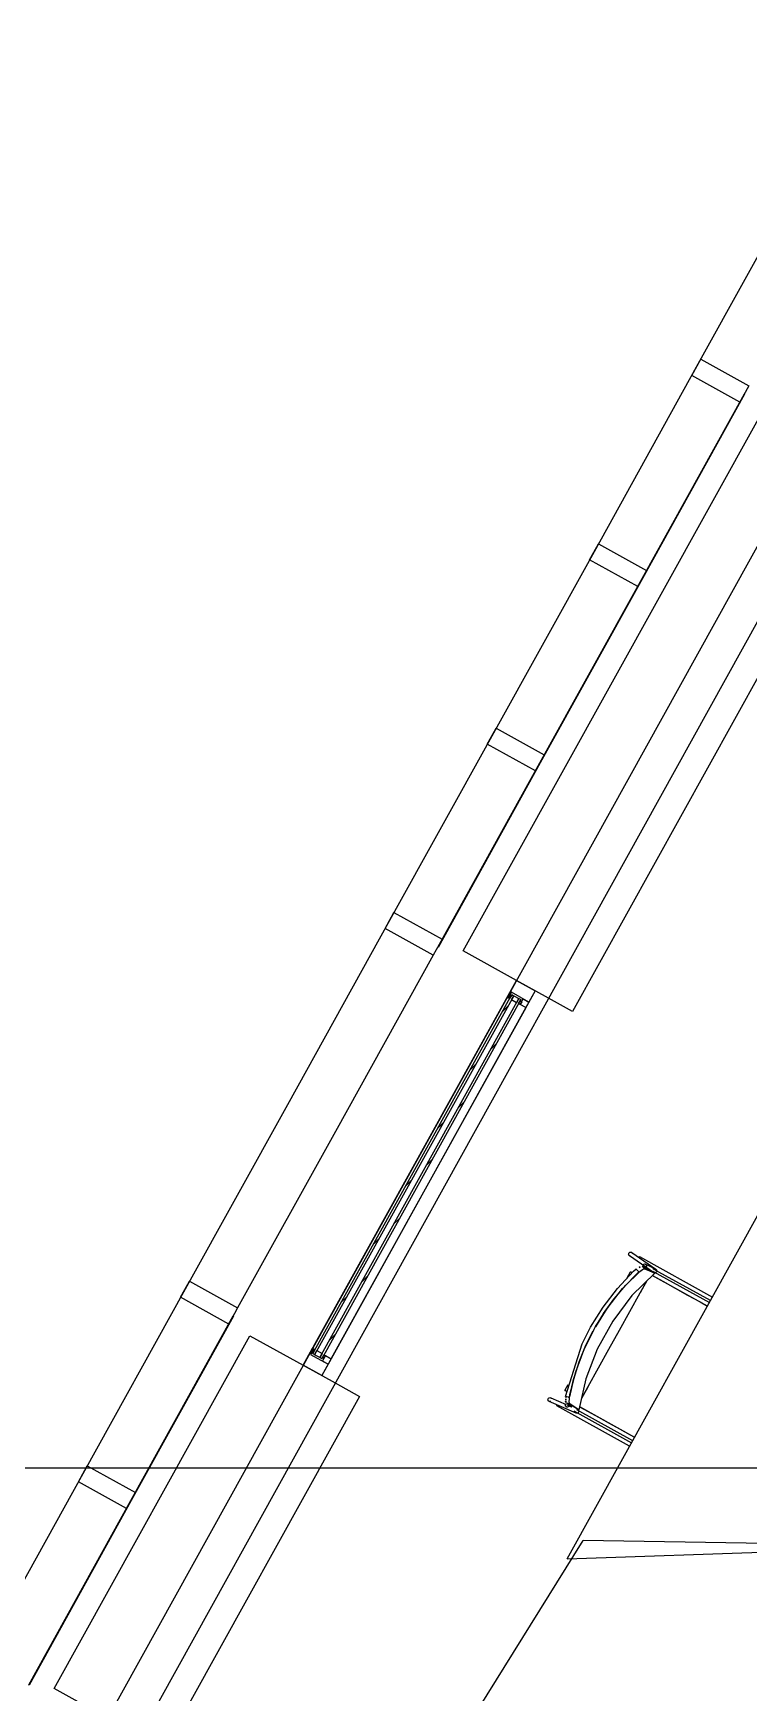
# Model space of a CAD drawing. Header units: metres. Extents: x 3.2 to 22.3, y 0.7 to 22.8.
# Drawn here: x 7.109 to 7.877, y 14.009 to 15.791 of the extents above; entities that cross this region are included whole.
import ezdxf

# ---------------------------------------------------------------- set-up
doc = ezdxf.new("R2010")
doc.units = ezdxf.units.M
for name, color, linetype in [('ARREDI', 9, 'Continuous'), ('INFISSI_VETRATE', 4, 'Continuous'), ('PARETI_STRUTTURE', 7, 'Continuous'), ('WAYFINDING_RIQUADRI', 7, 'Continuous')]:
    doc.layers.add(name, color=color, linetype=linetype)

msp = doc.modelspace()

# ---------------------------------------------------------------- linework, layer by layer
at = {"layer": 'ARREDI'}
for points in [[(7.8722, 15.4034), (7.8725, 15.4032), (7.7628, 15.2052), (7.7624, 15.2054)], [(7.7624, 15.2054), (7.7628, 15.2052), (7.653, 15.0072), (7.6527, 15.0074)], [(7.6527, 15.0074), (7.653, 15.0072), (7.5433, 14.8092), (7.5429, 14.8094)], [(7.6408, 14.7505), (7.622, 14.7609), (7.6186, 14.7547), (7.6174, 14.7554), (7.6276, 14.7737), (7.6475, 14.7626)], [(7.6206, 14.7584), (7.622, 14.7576), (7.6201, 14.7542), (7.6187, 14.755)], [(7.6221, 14.7528), (7.6245, 14.7573), (7.63, 14.7542), (7.6276, 14.7497)], [(7.6298, 14.7488), (7.6313, 14.7517), (7.6331, 14.7507), (7.6315, 14.7479)], [(7.6408, 14.7505), (7.6375, 14.7445), (7.6315, 14.7479), (7.6348, 14.7538)], [(7.3234, 14.4134), (7.3237, 14.4132), (7.2139, 14.2151), (7.2136, 14.2153)], [(7.4252, 14.3615), (7.4185, 14.3494), (7.3985, 14.3604), (7.4086, 14.3788), (7.4098, 14.3781), (7.4064, 14.3719)], [(7.4078, 14.3744), (7.4097, 14.3779), (7.4111, 14.3771), (7.4092, 14.3737)], [(7.4133, 14.3762), (7.4188, 14.3732), (7.4163, 14.3687), (7.4108, 14.3717)], [(7.4252, 14.3615), (7.4191, 14.3649), (7.4225, 14.3708), (7.4285, 14.3675)], [(7.4207, 14.3718), (7.4225, 14.3708), (7.4209, 14.368), (7.4192, 14.3689)], [(7.2136, 14.2153), (7.2139, 14.2151), (7.1042, 14.0171), (7.1038, 14.0173)]]:
    msp.add_lwpolyline(points, close=True, dxfattribs=at)
for points in [[(7.682, 14.1526), (7.892, 14.5314), (8.0069, 14.3326)], [(7.7479, 14.4794), (7.748, 14.4802), (7.7482, 14.4809), (7.7487, 14.4814), (7.7494, 14.4818), (7.7501, 14.4819), (7.7509, 14.4818), (7.7513, 14.4815), (7.7513, 14.4815), (7.7515, 14.4814), (7.752, 14.4808), (7.7522, 14.4801)], [(7.75, 14.4776), (7.7493, 14.4777), (7.7489, 14.478), (7.7488, 14.478), (7.7486, 14.4781), (7.7482, 14.4787), (7.748, 14.4794)], [(7.759, 14.4757), (7.7593, 14.4763)], [(7.7597, 14.477), (7.7597, 14.4771), (7.7597, 14.477), (7.7595, 14.4767), (7.7593, 14.4763)], [(7.7651, 14.4641), (7.7705, 14.4617), (7.7759, 14.4593), (7.7515, 14.4352), (7.7308, 14.4079), (7.7142, 14.3779), (7.702, 14.3459), (7.6945, 14.3125), (7.6896, 14.3158), (7.6847, 14.3191), (7.6843, 14.3199), (7.6842, 14.3216), (7.6843, 14.3239), (7.6846, 14.3263)], [(7.7324, 14.4318), (7.7451, 14.4466), (7.7589, 14.4603)], [(7.7324, 14.4318), (7.745, 14.4465), (7.7588, 14.4602)], [(7.7519, 14.4599), (7.7513, 14.4602), (7.7507, 14.4605), (7.7503, 14.4608), (7.7501, 14.4609)], [(7.7561, 14.4638), (7.756, 14.4639), (7.756, 14.464), (7.756, 14.4639), (7.7562, 14.4637), (7.7569, 14.4628), (7.7574, 14.4623), (7.7579, 14.4617)], [(7.7579, 14.4617), (7.7584, 14.4613), (7.7587, 14.4609), (7.7588, 14.4608)], [(7.7589, 14.4603), (7.7608, 14.4619), (7.7627, 14.4632), (7.7642, 14.464), (7.7651, 14.4641)], [(7.7589, 14.4603), (7.7609, 14.462), (7.7628, 14.4633), (7.7642, 14.464), (7.7651, 14.4641)], [(7.7602, 14.4662), (7.7592, 14.4655)], [(7.7592, 14.4655), (7.7603, 14.4662)], [(7.7626, 14.4671), (7.768, 14.4647), (7.7693, 14.4641)], [(7.767, 14.4674), (7.767, 14.4666), (7.7667, 14.4659), (7.7663, 14.4653), (7.7656, 14.465), (7.7649, 14.4649), (7.7649, 14.4649), (7.7642, 14.465), (7.764, 14.4651), (7.7635, 14.4654), (7.7631, 14.466), (7.7629, 14.4667)], [(7.7631, 14.4681), (7.7636, 14.4687), (7.7643, 14.4691), (7.765, 14.4692), (7.765, 14.4692), (7.7657, 14.4691), (7.7658, 14.469), (7.7663, 14.4687), (7.7668, 14.4681), (7.767, 14.4674)], [(7.7734, 14.4568), (7.7845, 14.4506), (7.7979, 14.4432), (7.8113, 14.4358), (7.8246, 14.4284), (7.8325, 14.424)], [(7.7759, 14.4593), (7.7739, 14.4616)], [(7.7739, 14.4616), (7.7759, 14.4593)], [(7.7742, 14.4631), (7.7747, 14.4636), (7.7754, 14.464), (7.7761, 14.4641), (7.7768, 14.464), (7.7773, 14.4637), (7.7773, 14.4637), (7.7775, 14.4636), (7.7779, 14.463), (7.7782, 14.4623)], [(7.7782, 14.4623), (7.7782, 14.4615), (7.7779, 14.4608), (7.7774, 14.4603), (7.7767, 14.4599), (7.776, 14.4598)], [(7.767, 14.4505), (7.7601, 14.438), (7.7489, 14.4179), (7.7377, 14.3977), (7.7265, 14.3775), (7.7153, 14.3573), (7.7042, 14.3372), (7.6972, 14.3246)], [(7.767, 14.4506), (7.7603, 14.4383)], [(7.7211, 14.4162), (7.7322, 14.4315)], [(7.7322, 14.4315), (7.7211, 14.4163)], [(7.7208, 14.4158), (7.7123, 14.4018)], [(7.7123, 14.4018), (7.7208, 14.4157)], [(7.6846, 14.3263), (7.6889, 14.3453), (7.6948, 14.3639), (7.7021, 14.382), (7.7096, 14.3969)], [(7.6847, 14.3264), (7.689, 14.3454), (7.6948, 14.364), (7.7021, 14.382), (7.7096, 14.3969)], [(7.6795, 14.3335), (7.6797, 14.3334), (7.6801, 14.3332), (7.6807, 14.3328), (7.6813, 14.3325)], [(7.704, 14.3368), (7.6972, 14.3246)], [(7.6643, 14.3215), (7.6636, 14.3214), (7.6628, 14.3215), (7.6626, 14.3215), (7.6626, 14.3215), (7.6622, 14.3218), (7.6617, 14.3223), (7.6614, 14.323), (7.6613, 14.3238), (7.6616, 14.3245), (7.662, 14.3251), (7.6626, 14.3255)], [(7.6626, 14.3255), (7.6634, 14.3257), (7.6641, 14.3256), (7.6643, 14.3255), (7.6643, 14.3255), (7.6648, 14.3253), (7.6653, 14.3247)], [(7.6709, 14.3168), (7.671, 14.3171), (7.6713, 14.3175)], [(7.6709, 14.3168), (7.6709, 14.3168)], [(7.6713, 14.3175), (7.6716, 14.3181)], [(7.6803, 14.3268), (7.68, 14.3269), (7.68, 14.3269), (7.68, 14.3269)], [(7.683, 14.3157), (7.6822, 14.3155), (7.6815, 14.3156), (7.681, 14.3159), (7.6808, 14.316), (7.6804, 14.3164), (7.6803, 14.3165), (7.6801, 14.3172), (7.68, 14.3179), (7.6803, 14.3186), (7.6807, 14.3192)], [(7.6805, 14.3204), (7.6803, 14.322)], [(7.6805, 14.3244), (7.6804, 14.3233)], [(7.6804, 14.323), (7.6805, 14.3243)], [(7.6804, 14.3221), (7.6805, 14.3204)], [(7.6808, 14.3268), (7.6806, 14.3257)], [(7.6806, 14.3257), (7.6808, 14.3268)], [(7.6822, 14.3265), (7.6815, 14.3266), (7.6808, 14.3268)], [(7.6813, 14.3196), (7.6821, 14.3198), (7.6828, 14.3197), (7.6833, 14.3195), (7.6835, 14.3194), (7.684, 14.3189), (7.6842, 14.3182), (7.6843, 14.3174), (7.684, 14.3167), (7.6836, 14.3161), (7.683, 14.3157)], [(7.6871, 14.3154), (7.6858, 14.3163), (7.6822, 14.3187)], [(7.6829, 14.3264), (7.6835, 14.3263), (7.684, 14.3262), (7.6842, 14.3262)], [(7.6847, 14.3191), (7.6843, 14.3198), (7.6842, 14.3215), (7.6843, 14.3238), (7.6846, 14.3263)], [(7.6932, 14.309), (7.6925, 14.3088), (7.6917, 14.3089), (7.6915, 14.309), (7.6915, 14.309), (7.691, 14.3092), (7.6905, 14.3097), (7.6902, 14.3104), (7.6902, 14.3112)], [(7.6922, 14.3128), (7.6945, 14.3125)], [(7.6936, 14.3127), (7.6941, 14.3121), (7.6944, 14.3114), (7.6945, 14.3107), (7.6942, 14.31), (7.6938, 14.3094), (7.6932, 14.309)], [(7.6953, 14.3159), (7.7044, 14.3109), (7.7157, 14.3046), (7.727, 14.2984), (7.7383, 14.2921), (7.7496, 14.2858), (7.7544, 14.2832)], [(8.0109, 13.9703), (7.5778, 13.9773), (7.6991, 14.1722)], [(7.896, 14.169), (7.6991, 14.1722)], [(7.682, 14.1526), (7.9115, 14.1605)]]:
    msp.add_lwpolyline(points, dxfattribs=at)
at = {"layer": 'INFISSI_VETRATE'}
for points in [[(7.6184, 14.7461), (7.6123, 14.7401)], [(7.6059, 14.7059), (7.5999, 14.6998)], [(7.5837, 14.6836), (7.5777, 14.6776)], [(7.5713, 14.6434), (7.5653, 14.6373)], [(7.5491, 14.6212), (7.543, 14.6151)], [(7.5367, 14.5809), (7.5306, 14.5749)], [(7.5145, 14.5587), (7.5084, 14.5526)], [(7.5021, 14.5185), (7.496, 14.5124)], [(7.4798, 14.4962), (7.4738, 14.4902)], [(7.4674, 14.456), (7.4614, 14.4499)], [(7.4452, 14.4338), (7.4391, 14.4277)], [(7.4328, 14.3935), (7.4267, 14.3874)]]:
    msp.add_lwpolyline(points, dxfattribs=at)
at = {"layer": 'PARETI_STRUTTURE'}
for points in [[(3.2389, 6.8567), (11.0022, 20.8613)], [(5.5669, 10.9751), (8.2097, 15.7426)], [(7.9303, 15.6301), (7.8205, 15.4321)], [(7.8205, 15.4321), (7.7108, 15.234)], [(7.6276, 14.7737), (7.5704, 14.8054), (7.889, 15.3801), (7.9462, 15.3485)], [(7.8674, 15.3948), (7.7672, 15.214)], [(7.9806, 15.3294), (8.0064, 15.315), (7.6878, 14.7403), (7.662, 14.7546)], [(7.7108, 15.234), (7.601, 15.036)], [(7.7577, 15.1968), (7.6574, 15.016)], [(7.601, 15.036), (7.4912, 14.838)], [(7.6479, 14.9988), (7.5477, 14.818)], [(7.4912, 14.838), (7.3815, 14.64)], [(7.5381, 14.8008), (7.4331, 14.6114)], [(7.513, 14.5671), (7.6276, 14.7737)], [(7.662, 14.7546), (7.6276, 14.7737)], [(7.6475, 14.7626), (7.6375, 14.7445)], [(7.6174, 14.7554), (7.4087, 14.3788)], [(7.4087, 14.3788), (7.6174, 14.7554)], [(7.4163, 14.3687), (7.6301, 14.7542), (7.6321, 14.7531), (7.4184, 14.3675)], [(7.6375, 14.7445), (7.4285, 14.3675)], [(7.6374, 14.7443), (7.4286, 14.3677)], [(7.3815, 14.64), (7.2717, 14.442)], [(7.4331, 14.6114), (7.3281, 14.422)], [(7.3985, 14.3605), (7.513, 14.5671)], [(7.7748, 14.4602), (7.7488, 14.478)], [(7.7513, 14.4815), (7.7773, 14.4637)], [(7.7597, 14.4771), (7.8379, 14.4337)], [(7.7071, 14.4014), (7.7205, 14.4229), (7.7359, 14.443), (7.7532, 14.4614), (7.756, 14.464)], [(7.7109, 14.3993), (7.7123, 14.4019), (7.7258, 14.423), (7.7414, 14.4427), (7.7588, 14.4607)], [(7.7463, 14.4542), (7.75, 14.4609)], [(7.7746, 14.46), (7.7745, 14.4601), (7.7744, 14.4602), (7.7743, 14.4602), (7.7741, 14.4603), (7.774, 14.4603), (7.7739, 14.4604), (7.7738, 14.4604), (7.7737, 14.4605), (7.7735, 14.4605), (7.7734, 14.4606), (7.7733, 14.4607), (7.7732, 14.4607), (7.7729, 14.4608), (7.7728, 14.4609), (7.7727, 14.461), (7.7726, 14.461), (7.7725, 14.4611), (7.7724, 14.4611), (7.7722, 14.4612), (7.7721, 14.4612), (7.772, 14.4613), (7.7719, 14.4613), (7.7716, 14.4615), (7.7715, 14.4615), (7.7714, 14.4616), (7.7713, 14.4616), (7.7712, 14.4617), (7.7711, 14.4617), (7.7709, 14.4618), (7.7708, 14.4618), (7.7707, 14.4619), (7.7706, 14.462), (7.7705, 14.462), (7.7704, 14.4621), (7.7701, 14.4622), (7.77, 14.4622), (7.7699, 14.4623), (7.7698, 14.4623), (7.7696, 14.4624), (7.7695, 14.4625), (7.7694, 14.4625), (7.7693, 14.4626), (7.7692, 14.4626), (7.769, 14.4627), (7.7689, 14.4627), (7.7688, 14.4628), (7.7686, 14.4629), (7.7684, 14.463), (7.7683, 14.463), (7.7682, 14.4631), (7.7681, 14.4631), (7.768, 14.4632), (7.7679, 14.4632), (7.7677, 14.4633), (7.7676, 14.4634), (7.7675, 14.4634), (7.7674, 14.4635), (7.7673, 14.4635), (7.767, 14.4636), (7.7669, 14.4637), (7.7668, 14.4637), (7.7667, 14.4638), (7.7665, 14.4639), (7.7664, 14.4639), (7.7663, 14.464), (7.7662, 14.464), (7.7661, 14.4641), (7.766, 14.4641), (7.7658, 14.4642), (7.7657, 14.4643), (7.7655, 14.4644), (7.7654, 14.4644), (7.7652, 14.4645), (7.7651, 14.4645), (7.765, 14.4646), (7.7649, 14.4646), (7.7648, 14.4647), (7.7647, 14.4648), (7.7645, 14.4648), (7.7644, 14.4649), (7.7643, 14.4649), (7.7642, 14.465), (7.7641, 14.465), (7.764, 14.465)], [(7.7765, 14.464), (7.7658, 14.469)], [(7.7664, 14.4656), (7.7673, 14.4651)], [(7.8325, 14.424), (7.7733, 14.4568)], [(7.7764, 14.4628), (7.7739, 14.4643)], [(7.7743, 14.4612), (7.8346, 14.4278)], [(7.8358, 14.4299), (7.7766, 14.4627)], [(7.2717, 14.442), (7.1619, 14.244)], [(7.3186, 14.4047), (7.2184, 14.2239)], [(7.68, 14.3269), (7.698, 14.3834), (7.7071, 14.4014)], [(7.1885, 13.9816), (7.1313, 14.0133), (7.3413, 14.3921), (7.3985, 14.3605)], [(7.6843, 14.3262), (7.6848, 14.3291), (7.6912, 14.3533), (7.6999, 14.3768), (7.7109, 14.3993)], [(7.4285, 14.3675), (7.4185, 14.3494)], [(7.3985, 14.3604), (7.4329, 14.3414)], [(7.4329, 14.3414), (7.4588, 14.327), (7.2488, 13.9482), (7.2229, 13.9626)], [(7.6794, 14.3335), (7.6829, 14.3398)], [(7.6915, 14.309), (7.6626, 14.3215)], [(7.6643, 14.3255), (7.681, 14.3182)], [(7.749, 14.2735), (7.6709, 14.3168)], [(7.682, 14.3178), (7.6864, 14.3159)], [(7.6932, 14.3132), (7.6833, 14.3195)], [(7.685, 14.3167), (7.6841, 14.3172)], [(7.6892, 14.3116), (7.7511, 14.2773)], [(7.6922, 14.3134), (7.6932, 14.3129)], [(7.7523, 14.2794), (7.6925, 14.3125)], [(7.6953, 14.316), (7.7544, 14.2832)], [(7.1619, 14.244), (7.0522, 14.046)], [(7.2088, 14.2067), (7.1086, 14.0259)]]:
    msp.add_lwpolyline(points, dxfattribs=at)
for points in [[(7.8253, 15.4407), (7.877, 15.412), (7.8674, 15.3948), (7.8158, 15.4234)], [(7.7156, 15.2426), (7.7672, 15.214), (7.7577, 15.1968), (7.706, 15.2254)], [(7.6058, 15.0446), (7.6574, 15.016), (7.6479, 14.9988), (7.5962, 15.0274)], [(7.496, 14.8466), (7.5477, 14.818), (7.5381, 14.8008), (7.4865, 14.8294)], [(7.6276, 14.7737), (7.6475, 14.7626), (7.4185, 14.3494), (7.3985, 14.3604)], [(7.4108, 14.3717), (7.4088, 14.3729), (7.6225, 14.7584), (7.6245, 14.7573)], [(7.6225, 14.7584), (7.6245, 14.7573), (7.4108, 14.3717), (7.4088, 14.3729)], [(7.4163, 14.3687), (7.6301, 14.7542), (7.6321, 14.7531), (7.4184, 14.3675)], [(7.2765, 14.4506), (7.3281, 14.422), (7.3186, 14.4047), (7.2669, 14.4334)], [(7.1667, 14.2526), (7.2184, 14.2239), (7.2088, 14.2067), (7.1572, 14.2354)]]:
    msp.add_lwpolyline(points, close=True, dxfattribs=at)
at = {"layer": 'WAYFINDING_RIQUADRI'}
msp.add_lwpolyline([(6.8, 13.75), (10, 13.75), (10, 14.25), (6.8, 14.25)], close=True, dxfattribs=at)

doc.saveas('drawing.dxf')
